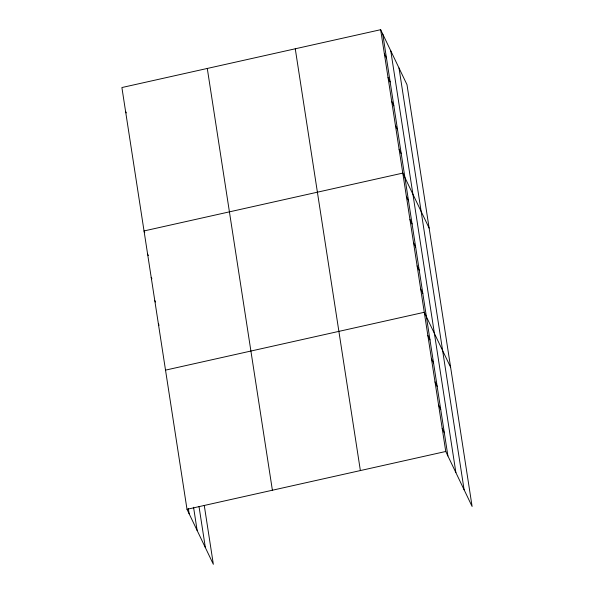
<?xml version="1.0" encoding="UTF-8"?>
<svg xmlns="http://www.w3.org/2000/svg" width="594" height="594" viewBox="0 0 594 594"><rect width="100%" height="100%" fill="white"/><g stroke="black" fill="none" stroke-linecap="round" stroke-linejoin="round"><path stroke-width="0.89" d="M380.65 29.7L445.76 451.477L472.104 506.459L406.994 84.682L380.65 29.7L121.896 87.541L187.006 509.318L213.35 564.3L204.262 505.412M165.518 370.129L424.272 312.288L450.616 367.278M187.006 509.318L445.76 451.477M384.34 53.601L386.471 58.056M388.031 77.502L390.161 81.957M391.713 101.403L393.852 105.858M395.404 125.304L397.542 129.759M399.094 149.205L401.232 153.66M429.128 228.089L402.784 173.106L144.038 230.947L144.75 232.432M406.37 196.302L408.501 200.757M409.949 219.498L412.088 223.96M413.528 242.694L415.666 247.156M417.107 265.897L419.245 270.352M420.693 289.092L422.824 293.555M427.851 335.491L429.989 339.946M431.437 358.687L433.568 363.142M435.016 381.883L437.154 386.345M438.595 405.078L440.733 409.541M442.181 428.281L444.312 432.736M125.586 111.442L126.299 112.927M147.616 254.143L148.329 255.628M151.195 277.339L151.908 278.824M154.782 300.534L155.487 302.027M158.36 323.737L159.073 325.222M399.005 68.013L464.114 489.79M390.77 50.832L455.888 472.609M382.781 34.162L447.898 455.932M295.263 48.79L360.372 470.567M207.284 68.451L272.394 490.228M199.027 506.585L205.361 547.623M193.555 507.254L197.134 530.449M188.32 508.419L189.144 513.773"/></g></svg>
